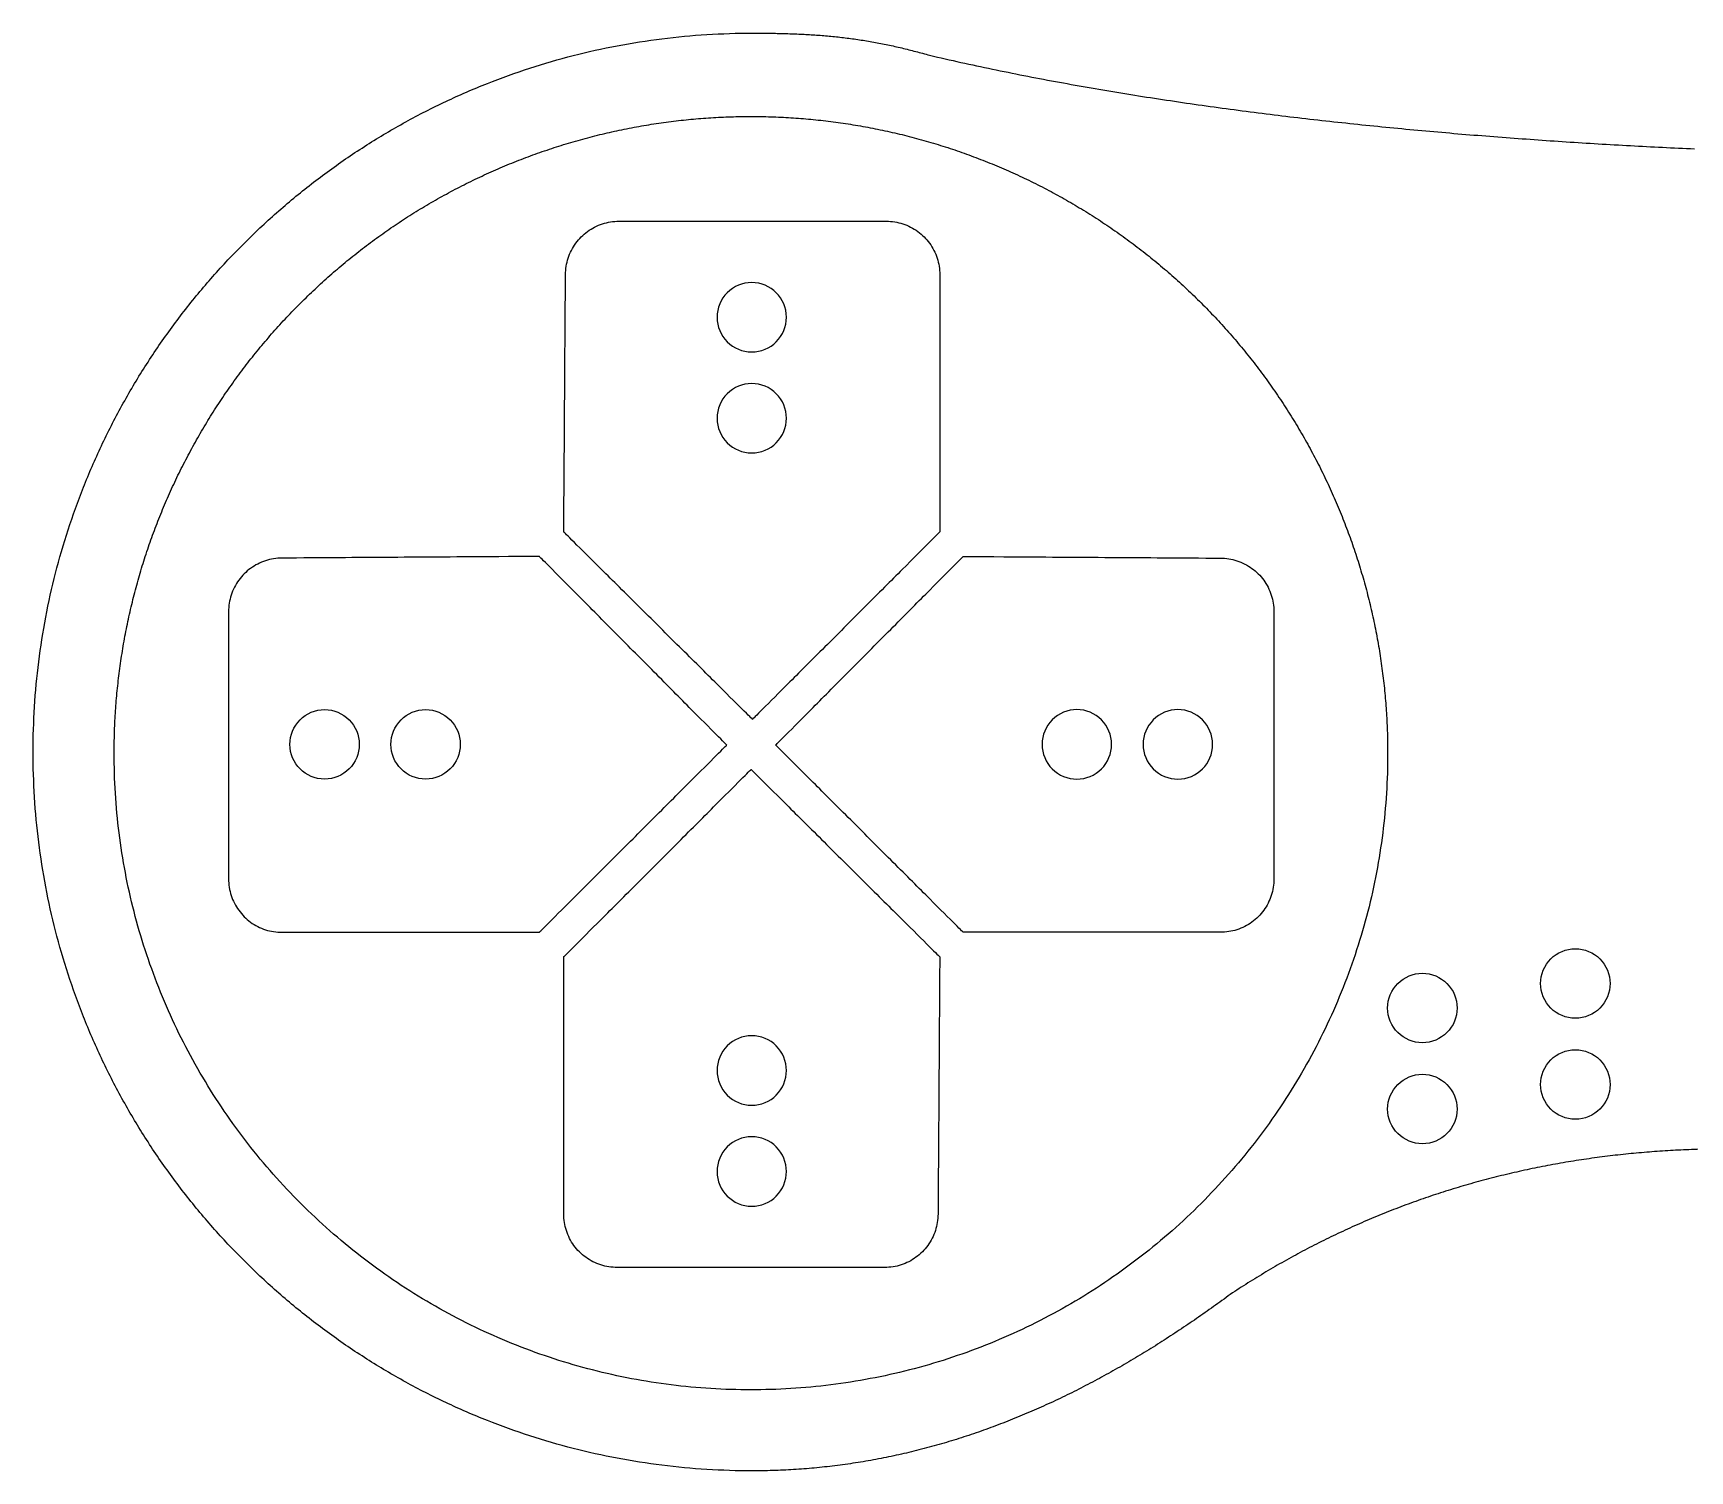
# Model space of a CAD drawing. Extents: x 27 to 174, y 196 to 259.
# Drawn here: x 27.3 to 98.9, y 196.5 to 258.6 of the extents above; entities that cross this region are included whole.
import ezdxf

# ---------------------------------------------------------------- set-up
doc = ezdxf.new("R2010")
doc.units = 0
doc.layers.add('Layer_1', color=7, linetype='CONTINUOUS')

msp = doc.modelspace()

# ---------------------------------------------------------------- linework, layer by layer
at = {"layer": 'Layer_1', "color": 1}
for points in [[(58.367199, 244.820323)], [(58.367199, 240.457767)], [(41.417913, 227.871035)], [(45.780469, 227.871035)], [(70.907606, 227.871035)], [(75.270162, 227.871035)], [(85.830416, 227.491859), (85.830416, 227.491859), (85.830416, 227.491859), (85.830416, 227.491859), (85.830416, 227.491859), (85.830416, 227.491859), (85.830416, 227.491859), (85.830416, 227.491859), (85.830416, 227.491859), (85.830416, 227.491859), (85.830416, 227.491859), (85.830416, 227.491859), (85.830416, 227.491859), (85.830416, 227.491859), (85.830416, 227.491859), (85.830416, 227.491859), (85.830416, 227.491859), (85.830416, 227.491859), (85.830416, 227.491859), (85.830416, 227.491859), (85.830416, 227.491859), (85.830416, 227.491859), (85.830416, 227.491859), (85.830416, 227.491859), (85.830416, 227.491859)], [(93.935947, 219.041826)], [(87.330392, 217.983501)], [(58.367236, 215.284264)], [(93.935947, 214.67927)], [(87.330392, 213.620945)], [(58.367236, 210.921708)]]:
    msp.add_lwpolyline(points, close=True, dxfattribs=at)
for points in [[(52.561072, 258.047227), (53.197084, 258.167824), (53.839963, 258.269024), (54.489068, 258.350188)], [(54.489068, 258.350188), (55.130788, 258.430428), (55.778594, 258.491085), (56.431869, 258.531542)], [(56.431869, 258.531542), (57.076273, 258.571449), (57.725998, 258.591701), (58.380453, 258.591706)], [(58.380453, 258.591706), (58.484853, 258.591705), (58.588087, 258.591469), (58.690227, 258.590978)], [(58.690227, 258.590978), (58.794727, 258.590477), (58.898082, 258.58971), (59.000367, 258.588659)], [(59.000367, 258.588659), (59.10476, 258.587587), (59.208039, 258.586219), (59.310286, 258.584535)], [(59.310286, 258.584535), (59.415075, 258.58281), (59.51878, 258.580753), (59.621489, 258.578344)], [(59.621489, 258.578344), (59.725816, 258.575896), (59.829115, 258.573085), (59.931478, 258.569888)], [(59.931478, 258.569888), (60.035916, 258.566625), (60.139379, 258.562961), (60.241967, 258.558871)], [(60.241967, 258.558871), (60.3458, 258.554731), (60.448735, 258.550156), (60.550874, 258.545119)], [(60.550874, 258.545119), (60.654635, 258.540003), (60.757574, 258.534411), (60.859798, 258.528318)], [(60.859798, 258.528318), (60.963638, 258.522129), (61.06674, 258.515422), (61.169216, 258.508172)], [(61.169216, 258.508172), (61.273305, 258.500807), (61.376748, 258.492881), (61.479661, 258.484365)], [(61.479661, 258.484365), (61.583145, 258.475802), (61.686093, 258.466642), (61.788624, 258.456858)], [(61.788624, 258.456858), (61.891887, 258.447004), (61.994727, 258.436515), (62.097266, 258.425363)], [(62.097266, 258.425363), (62.199938, 258.414197), (62.302308, 258.402366), (62.404497, 258.38984)], [(62.404497, 258.38984), (62.507287, 258.37724), (62.609895, 258.363937), (62.712444, 258.349902)], [(62.712444, 258.349902), (62.814994, 258.335867), (62.917484, 258.321098), (63.02004, 258.305567)], [(63.02004, 258.305567), (63.121944, 258.290135), (63.223912, 258.273949), (63.326067, 258.25698)], [(48.782631, 257.079831), (49.39878, 257.279901), (50.023378, 257.46123), (50.655751, 257.623143)], [(50.655751, 257.623143), (51.283417, 257.78385), (51.918743, 257.925431), (52.561072, 258.047227)], [(63.326067, 258.25698), (63.427822, 258.240078), (63.529763, 258.222399), (63.632008, 258.203915)], [(63.632008, 258.203915), (63.733524, 258.185562), (63.835342, 258.166415), (63.937577, 258.146445)], [(63.937577, 258.146445), (64.038527, 258.126726), (64.139884, 258.106205), (64.241762, 258.084854)], [(64.241762, 258.084854), (64.342061, 258.063834), (64.442864, 258.042011), (64.544281, 258.019356)], [(64.544281, 258.019356), (64.644296, 257.997015), (64.744908, 257.973866), (64.84622, 257.949885)], [(64.84622, 257.949885), (64.946263, 257.926204), (65.046987, 257.901711), (65.148494, 257.876382)], [(65.148494, 257.876382), (65.247802, 257.851601), (65.347859, 257.826021), (65.448758, 257.799617)], [(65.448758, 257.799617), (65.547523, 257.773772), (65.647095, 257.747138), (65.747561, 257.719695)], [(65.747561, 257.719695), (65.84647, 257.692677), (65.946246, 257.664874), (66.046972, 257.636266)], [(66.046972, 257.636266), (66.494613, 257.531426), (66.946108, 257.428807), (67.401292, 257.328374)], [(46.947383, 256.418988), (47.550105, 256.657822), (48.162083, 256.878332), (48.782631, 257.079831)], [(67.401292, 257.328374), (67.85014, 257.22934), (68.302575, 257.132431), (68.75844, 257.037617)], [(68.75844, 257.037617), (69.209242, 256.943855), (69.663397, 256.852141), (70.120753, 256.762443)], [(45.157389, 255.643356), (45.744222, 255.919973), (46.34112, 256.17875), (46.947383, 256.418988)], [(70.120753, 256.762443), (70.572467, 256.673852), (71.027304, 256.587227), (71.485116, 256.502539)], [(71.485116, 256.502539), (71.937594, 256.418837), (72.392979, 256.337027), (72.851128, 256.257079)], [(72.851128, 256.257079), (73.304962, 256.177884), (73.761509, 256.100516), (74.220631, 256.024947)], [(43.420316, 254.756567), (43.988714, 255.069689), (44.567975, 255.365521), (45.157389, 255.643356)], [(74.220631, 256.024947), (74.675268, 255.950116), (75.13243, 255.877049), (75.591982, 255.805718)], [(75.591982, 255.805718), (76.047383, 255.735031), (76.505132, 255.66605), (76.965099, 255.598746)], [(76.965099, 255.598746), (77.421493, 255.531965), (77.88007, 255.466836), (78.340703, 255.403333)], [(41.741488, 253.761639), (42.289664, 254.110239), (42.849513, 254.442121), (43.420316, 254.756567)], [(54.027297, 254.653223), (54.311854, 254.698303), (54.597379, 254.73895), (54.883772, 254.775124)], [(54.883772, 254.775124), (55.169191, 254.811174), (55.455473, 254.842781), (55.742521, 254.869904)], [(55.742521, 254.869904), (56.028637, 254.896939), (56.315514, 254.919519), (56.603055, 254.937605)], [(56.603055, 254.937605), (56.890315, 254.955672), (57.178238, 254.969254), (57.466728, 254.97831)], [(57.466728, 254.97831), (57.754093, 254.987331), (58.04202, 254.991861), (58.330414, 254.991861)], [(58.330414, 254.991861), (58.618549, 254.991861), (58.906217, 254.987339), (59.193324, 254.978335)], [(59.193324, 254.978335), (59.481594, 254.969294), (59.769298, 254.955734), (60.05634, 254.937695)], [(60.05634, 254.937695), (60.344179, 254.919606), (60.631352, 254.897012), (60.917763, 254.869955)], [(60.917763, 254.869955), (61.205225, 254.842799), (61.49192, 254.811146), (61.777749, 254.775036)], [(61.777749, 254.775036), (62.063578, 254.738927), (62.348541, 254.698361), (62.632541, 254.65338)], [(78.340703, 255.403333), (78.797751, 255.340325), (79.256823, 255.278916), (79.717795, 255.219083)], [(79.717795, 255.219083), (80.175078, 255.159729), (80.63423, 255.101924), (81.09513, 255.045644)], [(81.09513, 255.045644), (81.553211, 254.989709), (82.013018, 254.93528), (82.474432, 254.882332)], [(82.474432, 254.882332), (82.932713, 254.829744), (83.39258, 254.778617), (83.853915, 254.728928)], [(83.853915, 254.728928), (84.312782, 254.679504), (84.773103, 254.631503), (85.234761, 254.5849)], [(50.656418, 253.899487), (50.932913, 253.979844), (51.210784, 254.055893), (51.48993, 254.12759)], [(51.48993, 254.12759), (51.768894, 254.199241), (52.049133, 254.266547), (52.330545, 254.329466)], [(52.330545, 254.329466), (52.611134, 254.392202), (52.892891, 254.450576), (53.175716, 254.504549)], [(53.175716, 254.504549), (53.458541, 254.558523), (53.742434, 254.608094), (54.027297, 254.653223)], [(62.632541, 254.65338), (62.917526, 254.608242), (63.20154, 254.558658), (63.484485, 254.504669)], [(63.484485, 254.504669), (63.767395, 254.450687), (64.049236, 254.3923), (64.329909, 254.32955)], [(64.329909, 254.32955), (64.61104, 254.266698), (64.890999, 254.199468), (65.169687, 254.127901)], [(65.169687, 254.127901), (65.448784, 254.05623), (65.726606, 253.980209), (66.003053, 253.899881)], [(85.234761, 254.5849), (85.69462, 254.538479), (86.155806, 254.493445), (86.618206, 254.449776)], [(86.618206, 254.449776), (87.077873, 254.406364), (87.538739, 254.364301), (88.000693, 254.323562)], [(88.000693, 254.323562), (88.460823, 254.282985), (88.922033, 254.243721), (89.384213, 254.20575)], [(89.384213, 254.20575), (89.844967, 254.167896), (90.306685, 254.131325), (90.769257, 254.096016)], [(90.769257, 254.096016), (91.230364, 254.060819), (91.69232, 254.026875), (92.155017, 253.994161)], [(40.129525, 252.664097), (40.654645, 253.046248), (41.192207, 253.412336), (41.741488, 253.761639)], [(48.206704, 253.060603), (48.474323, 253.166566), (48.74362, 253.268335), (49.014496, 253.365869)], [(49.014496, 253.365869), (49.285371, 253.463403), (49.557825, 253.556701), (49.831757, 253.645722)], [(49.831757, 253.645722), (50.105204, 253.734586), (50.380124, 253.819188), (50.656418, 253.899487)], [(66.003053, 253.899881), (66.2795, 253.819553), (66.554573, 253.734917), (66.828171, 253.646014)], [(66.828171, 253.646014), (67.10209, 253.557008), (67.374531, 253.463725), (67.645393, 253.366207)], [(67.645393, 253.366207), (67.916339, 253.268659), (68.185705, 253.166874), (68.453392, 253.060893)], [(92.155017, 253.994161), (92.61591, 253.961576), (93.077537, 253.930212), (93.539792, 253.900047)], [(93.539792, 253.900047), (94.001474, 253.869919), (94.463782, 253.840988), (94.92661, 253.813231)], [(94.92661, 253.813231), (95.388367, 253.785539), (95.850641, 253.759015), (96.313327, 253.733638)], [(96.313327, 253.733638), (96.775035, 253.708315), (97.237154, 253.684135), (97.699576, 253.661075)], [(97.699576, 253.661075), (98.16166, 253.638031), (98.624049, 253.616107), (99.086636, 253.59528)], [(38.58934, 251.467795), (39.089761, 251.882203), (39.603399, 252.281212), (40.129525, 252.664097)], [(46.621172, 252.374471), (46.881736, 252.497082), (47.14418, 252.615579), (47.408403, 252.729923)], [(47.408403, 252.729923), (47.672756, 252.844322), (47.938889, 252.954563), (48.206704, 253.060603)], [(68.453392, 253.060893), (68.72121, 252.95486), (68.987347, 252.844627), (69.251702, 252.730235)], [(69.251702, 252.730235), (69.515865, 252.615927), (69.778248, 252.497467), (70.038753, 252.374896)], [(45.082497, 251.590526), (45.334776, 251.729203), (45.589128, 251.863862), (45.845455, 251.994462)], [(45.845455, 251.994462), (46.102082, 252.125214), (46.360688, 252.251898), (46.621172, 252.374471)], [(70.038753, 252.374896), (70.299257, 252.252325), (70.557883, 252.125643), (70.81453, 251.994891)], [(70.81453, 251.994891), (71.070722, 251.864371), (71.324943, 251.729795), (71.577092, 251.591206)], [(37.125673, 250.176495), (37.599807, 250.6219), (38.08794, 251.052577), (38.58934, 251.467795)], [(43.595584, 250.711256), (43.838817, 250.865602), (44.084317, 251.016024), (44.331984, 251.162481)], [(44.331984, 251.162481), (44.580015, 251.309153), (44.830219, 251.451848), (45.082497, 251.590526)], [(71.577092, 251.591206), (71.829425, 251.452516), (72.079684, 251.309806), (72.327768, 251.163118)], [(72.327768, 251.163118), (72.57569, 251.016525), (72.821441, 250.865959), (73.06492, 250.711461)], [(42.873951, 250.237279), (43.11217, 250.399155), (43.352747, 250.557161), (43.595584, 250.711256)], [(51.919223, 250.35431), (52.143729, 250.426942), (52.383652, 250.466156), (52.633375, 250.466156)], [(52.633375, 250.466156), (52.633375, 250.466156), (53.584726, 250.466156), (54.941145, 250.466156)], [(54.941145, 250.466156), (55.630199, 250.466156), (56.423784, 250.466156), (57.250287, 250.466156)], [(57.250287, 250.466156), (58.010465, 250.466156), (58.79849, 250.466156), (59.55864, 250.466156)], [(59.55864, 250.466156), (60.384504, 250.466156), (61.177467, 250.466156), (61.866073, 250.466156)], [(61.866073, 250.466156), (63.222812, 250.466156), (64.174445, 250.466156), (64.174445, 250.466156)], [(64.174445, 250.466156), (64.423877, 250.466156), (64.663835, 250.427035), (64.888544, 250.354568)], [(73.06492, 250.711461), (73.307687, 250.557415), (73.548196, 250.399461), (73.786348, 250.237638)], [(35.746319, 248.79717), (36.191626, 249.271179), (36.651654, 249.731198), (37.125673, 250.176495)], [(41.475929, 249.221613), (41.703573, 249.398191), (41.933757, 249.571006), (42.166382, 249.740018)], [(42.166382, 249.740018), (42.399813, 249.909615), (42.635703, 250.075382), (42.873951, 250.237279)], [(50.764941, 249.51396), (50.907247, 249.710317), (51.079504, 249.883186), (51.275205, 250.025853)], [(51.275205, 250.025853), (51.468995, 250.167126), (51.685774, 250.278785), (51.919223, 250.35431)], [(64.888544, 250.354568), (65.122528, 250.279111), (65.339979, 250.167498), (65.534373, 250.026252)], [(65.534373, 250.026252), (65.730515, 249.883735), (65.903185, 249.71105), (66.045683, 249.514894)], [(73.786348, 250.237638), (74.024501, 250.075815), (74.260296, 249.910124), (74.493635, 249.740607)], [(74.493635, 249.740607), (74.726724, 249.571271), (74.957362, 249.398117), (75.185452, 249.221184)], [(40.800708, 248.680629), (41.023178, 248.864693), (41.248284, 249.045034), (41.475929, 249.221613)], [(50.437006, 248.869273), (50.512861, 249.102799), (50.624268, 249.319856), (50.764941, 249.51396)], [(66.045683, 249.514894), (66.18679, 249.320654), (66.29831, 249.1034), (66.373741, 248.869637)], [(75.185452, 249.221184), (75.412765, 249.044854), (75.637546, 248.864771), (75.859698, 248.680977)], [(34.4559, 247.334631), (34.870847, 247.835635), (35.30123, 248.323391), (35.746319, 248.79717)], [(40.143691, 248.11941), (40.360015, 248.310151), (40.579053, 248.497238), (40.800708, 248.680629)], [(50.322385, 248.155196), (50.323944, 248.404619), (50.364017, 248.64457), (50.437006, 248.869273)], [(66.373741, 248.869637), (66.446282, 248.64483), (66.485445, 248.404755), (66.485445, 248.155196)], [(75.859698, 248.680977), (76.08113, 248.497779), (76.299949, 248.310893), (76.51606, 248.120359)], [(39.504711, 247.537902), (39.714941, 247.735347), (39.927966, 247.929196), (40.143691, 248.11941)], [(50.307714, 245.934963), (50.316337, 247.239979), (50.322385, 248.155196), (50.322385, 248.155196)], [(58.367199, 247.820323), (57.969374, 247.820323), (57.587843, 247.662288), (57.306539, 247.380983)], [(59.867199, 246.320323), (59.867199, 247.14875), (59.195626, 247.820323), (58.367199, 247.820323)], [(66.485445, 248.155196), (66.485445, 248.155196), (66.485445, 247.239576), (66.485445, 245.934101)], [(76.51606, 248.120359), (76.731959, 247.930011), (76.945155, 247.736023), (77.155552, 247.538433)], [(33.258445, 245.793081), (33.641685, 246.319686), (34.041079, 246.833779), (34.4559, 247.334631)], [(38.28384, 246.316997), (38.480659, 246.526573), (38.681051, 246.733371), (38.884976, 246.937297)], [(38.884976, 246.937297), (39.088718, 247.141039), (39.295328, 247.341254), (39.504711, 247.537902)], [(57.306539, 247.380983), (57.025234, 247.099679), (56.867199, 246.718148), (56.867199, 246.320323)], [(77.155552, 247.538433), (77.365128, 247.341614), (77.571926, 247.141222), (77.775852, 246.937297)], [(77.775852, 246.937297), (77.979594, 246.733555), (78.179809, 246.526945), (78.376457, 246.317562)], [(37.701914, 245.677505), (37.892262, 245.893404), (38.08625, 246.1066), (38.28384, 246.316997)], [(56.867199, 246.320323), (56.867199, 245.922498), (57.025234, 245.540967), (57.306539, 245.259663)], [(59.427859, 245.259663), (59.709164, 245.540967), (59.867199, 245.922498), (59.867199, 246.320323)], [(78.376457, 246.317562), (78.573902, 246.107332), (78.767751, 245.894307), (78.957965, 245.678582)], [(32.160954, 244.181233), (32.510242, 244.730475), (32.876313, 245.267998), (33.258445, 245.793081)], [(37.141296, 245.021143), (37.324494, 245.242575), (37.51138, 245.461394), (37.701914, 245.677505)], [(50.293029, 243.712751), (50.298285, 244.508173), (50.303332, 245.271884), (50.307714, 245.934963)], [(66.485445, 245.934101), (66.485445, 245.270926), (66.485445, 244.507146), (66.485445, 243.711685)], [(78.957965, 245.678582), (79.148706, 245.462258), (79.335793, 245.24322), (79.519184, 245.021565)], [(36.601089, 244.346897), (36.777419, 244.57421), (36.957502, 244.798991), (37.141296, 245.021143)], [(57.306539, 245.259663), (57.587843, 244.978358), (57.969374, 244.820323), (58.367199, 244.820323)], [(58.367199, 244.820323), (58.765024, 244.820323), (59.146555, 244.978358), (59.427859, 245.259663)], [(79.519184, 245.021565), (79.703248, 244.799095), (79.883589, 244.573989), (80.060168, 244.346344)], [(31.166006, 242.502424), (31.48046, 243.073221), (31.812348, 243.633063), (32.160954, 244.181233)], [(36.081666, 243.65508), (36.251002, 243.888169), (36.424156, 244.118808), (36.601089, 244.346897)], [(80.060168, 244.346344), (80.236746, 244.1187), (80.409561, 243.888516), (80.578573, 243.655891)], [(35.584635, 242.947793), (35.746458, 243.185946), (35.912149, 243.421741), (36.081666, 243.65508)], [(50.278348, 241.491094), (50.283183, 242.222722), (50.288194, 242.98115), (50.293029, 243.712751)], [(58.367199, 243.457767), (57.969374, 243.457767), (57.587843, 243.299732), (57.306539, 243.018427)], [(59.427859, 243.018427), (59.146555, 243.299732), (58.765024, 243.457767), (58.367199, 243.457767)], [(66.485445, 243.711685), (66.485445, 242.980057), (66.485445, 242.221629), (66.485445, 241.490028)], [(80.578573, 243.655891), (80.74817, 243.42246), (80.913937, 243.18657), (81.075834, 242.948322)], [(35.110812, 242.226365), (35.264858, 242.469132), (35.422812, 242.709641), (35.584635, 242.947793)], [(57.306539, 243.018427), (57.025234, 242.737123), (56.867199, 242.355592), (56.867199, 241.957767)], [(59.867199, 241.957767), (59.867199, 242.355592), (59.709164, 242.737123), (59.427859, 243.018427)], [(81.075834, 242.948322), (81.23771, 242.710103), (81.395716, 242.469526), (81.549811, 242.226689)], [(30.278834, 240.764598), (30.556781, 241.354272), (30.852742, 241.933784), (31.166006, 242.502424)], [(34.659155, 241.489213), (34.805748, 241.737135), (34.956314, 241.982886), (35.110812, 242.226365)], [(56.867199, 241.957767), (56.867199, 241.559942), (57.025234, 241.178411), (57.306539, 240.897107)], [(59.427859, 240.897107), (59.709164, 241.178411), (59.867199, 241.559942), (59.867199, 241.957767)], [(81.549811, 242.226689), (81.704157, 241.983456), (81.854579, 241.737956), (82.001036, 241.490289)], [(34.231067, 240.738537), (34.369757, 240.99087), (34.512467, 241.241129), (34.659155, 241.489213)], [(50.263662, 239.268678), (50.268044, 239.931853), (50.273092, 240.695633), (50.278348, 241.491094)], [(66.485445, 241.490028), (66.485445, 240.694606), (66.485445, 239.930895), (66.485445, 239.267816)], [(82.001036, 241.490289), (82.147708, 241.242258), (82.290403, 240.992054), (82.429081, 240.739776)], [(29.503101, 238.974274), (29.743365, 239.580651), (30.002176, 240.177659), (30.278834, 240.764598)], [(33.827382, 239.975975), (33.957902, 240.232167), (34.092478, 240.486388), (34.231067, 240.738537)], [(57.306539, 240.897107), (57.587843, 240.615802), (57.969374, 240.457767), (58.367199, 240.457767)], [(58.367199, 240.457767), (58.765024, 240.457767), (59.146555, 240.615802), (59.427859, 240.897107)], [(82.429081, 240.739776), (82.567758, 240.487497), (82.702417, 240.233145), (82.833017, 239.976818)], [(33.447377, 239.200198), (33.569948, 239.460702), (33.69663, 239.719328), (33.827382, 239.975975)], [(82.833017, 239.976818), (82.963769, 239.720191), (83.090453, 239.461585), (83.213026, 239.201101)], [(33.092038, 238.413147), (33.206346, 238.67731), (33.324806, 238.939693), (33.447377, 239.200198)], [(50.248985, 237.047583), (50.248985, 237.047583), (50.255035, 237.963203), (50.263662, 239.268678)], [(66.485445, 239.267816), (66.485445, 237.9628), (66.485445, 237.047583), (66.485445, 237.047583)], [(83.213026, 239.201101), (83.335637, 238.940537), (83.454134, 238.678093), (83.568478, 238.41387)], [(28.84223, 237.138784), (29.043733, 237.759414), (29.264253, 238.371474), (29.503101, 238.974274)], [(32.76138, 237.614837), (32.867413, 237.882655), (32.977646, 238.148792), (33.092038, 238.413147)], [(83.568478, 238.41387), (83.682877, 238.149517), (83.793118, 237.883384), (83.899158, 237.615569)], [(32.456066, 236.806838), (32.553614, 237.077784), (32.655399, 237.34715), (32.76138, 237.614837)], [(83.899158, 237.615569), (84.005121, 237.34795), (84.10689, 237.078653), (84.204424, 236.807777)], [(28.299012, 235.265773), (28.460896, 235.898109), (28.642193, 236.52267), (28.84223, 237.138784)], [(51.878781, 235.428462), (50.920873, 236.380096), (50.248985, 237.047583), (50.248985, 237.047583)], [(66.485445, 237.047583), (66.485445, 237.047583), (65.818733, 236.380294), (64.868148, 235.428885)], [(32.176259, 235.989616), (32.265265, 236.263535), (32.358548, 236.535976), (32.456066, 236.806838)], [(84.204424, 236.807777), (84.301958, 236.536902), (84.395256, 236.264448), (84.484277, 235.990516)], [(31.922392, 235.164498), (32.00272, 235.440945), (32.087356, 235.716018), (32.176259, 235.989616)], [(36.724276, 235.473293), (36.527918, 235.330987), (36.35505, 235.15873), (36.212383, 234.963029)], [(37.368963, 235.801228), (37.135437, 235.725373), (36.91838, 235.613966), (36.724276, 235.473293)], [(38.08304, 235.915849), (37.833617, 235.91429), (37.593666, 235.874217), (37.368963, 235.801228)], [(40.303273, 235.93052), (38.998257, 235.921897), (38.08304, 235.915849), (38.08304, 235.915849)], [(42.525485, 235.945205), (41.730063, 235.939949), (40.966352, 235.934902), (40.303273, 235.93052)], [(44.747142, 235.959886), (44.015514, 235.955051), (43.257086, 235.95004), (42.525485, 235.945205)], [(46.969558, 235.974572), (46.306383, 235.97019), (45.542603, 235.965142), (44.747142, 235.959886)], [(49.190653, 235.989249), (49.190653, 235.989249), (48.275032, 235.983199), (46.969558, 235.974572)], [(50.809773, 234.359453), (49.85814, 235.317361), (49.190653, 235.989249), (49.190653, 235.989249)], [(53.507913, 233.810001), (52.924823, 234.389272), (52.364962, 234.945465), (51.878781, 235.428462)], [(64.868148, 235.428885), (64.385256, 234.945574), (63.829107, 234.388943), (63.24989, 233.809224)], [(65.878301, 234.359453), (66.829935, 235.317361), (67.497422, 235.989249), (67.497422, 235.989249)], [(67.497422, 235.989249), (67.497422, 235.989249), (68.413042, 235.983199), (69.718517, 235.974572)], [(69.718517, 235.974572), (70.381692, 235.97019), (71.145472, 235.965142), (71.940933, 235.959886)], [(71.940933, 235.959886), (72.672561, 235.955051), (73.430989, 235.95004), (74.16259, 235.945205)], [(74.16259, 235.945205), (74.958012, 235.939949), (75.721723, 235.934902), (76.384802, 235.93052)], [(76.384802, 235.93052), (77.689818, 235.921897), (78.605035, 235.915849), (78.605035, 235.915849)], [(78.605035, 235.915849), (78.854458, 235.91429), (79.094409, 235.874217), (79.319112, 235.801228)], [(79.319112, 235.801228), (79.552638, 235.725373), (79.769695, 235.613966), (79.963799, 235.473293)], [(79.963799, 235.473293), (80.160156, 235.330987), (80.333025, 235.15873), (80.475692, 234.963029)], [(84.484277, 235.990516), (84.573141, 235.717069), (84.657743, 235.442149), (84.738042, 235.165855)], [(27.875131, 233.361227), (27.996875, 234.003291), (28.138388, 234.638359), (28.299012, 235.265773)], [(31.694372, 234.331132), (31.766043, 234.610229), (31.842064, 234.888051), (31.922392, 235.164498)], [(36.212383, 234.963029), (36.07111, 234.769239), (35.959451, 234.55246), (35.883926, 234.319011)], [(80.475692, 234.963029), (80.616965, 234.769239), (80.728624, 234.55246), (80.804149, 234.319011)], [(84.738042, 235.165855), (84.818399, 234.88936), (84.894448, 234.611489), (84.966145, 234.332343)], [(31.492723, 233.491354), (31.555575, 233.772485), (31.622805, 234.052444), (31.694372, 234.331132)], [(35.883926, 234.319011), (35.811294, 234.094505), (35.77208, 233.854582), (35.77208, 233.604859)], [(52.428235, 232.730321), (51.848964, 233.313411), (51.29277, 233.873272), (50.809773, 234.359453)], [(64.25984, 232.730321), (64.839111, 233.313411), (65.395304, 233.873272), (65.878301, 234.359453)], [(80.804149, 234.319011), (80.876781, 234.094505), (80.915995, 233.854582), (80.915995, 233.604859)], [(84.966145, 234.332343), (85.037796, 234.053379), (85.105102, 233.77314), (85.168021, 233.491728)], [(27.572223, 231.433613), (27.653377, 232.082588), (27.754559, 232.725339), (27.875131, 233.361227)], [(31.317604, 232.64593), (31.371586, 232.92884), (31.429973, 233.210681), (31.492723, 233.491354)], [(35.77208, 233.604859), (35.77208, 233.604859), (35.77208, 232.653508), (35.77208, 231.297089)], [(55.137695, 232.190893), (54.600982, 232.724091), (54.044607, 233.276821), (53.507913, 233.810001)], [(63.24989, 233.809224), (62.717153, 233.276026), (62.164902, 232.723296), (61.632184, 232.190116)], [(80.915995, 233.604859), (80.915995, 233.604859), (80.915995, 232.653508), (80.915995, 231.297089)], [(85.168021, 233.491728), (85.230757, 233.211139), (85.289131, 232.929382), (85.343104, 232.646557)], [(31.168893, 231.793986), (31.214031, 232.078971), (31.263615, 232.362985), (31.317604, 232.64593)], [(54.047343, 231.100539), (53.514144, 231.637252), (52.961414, 232.193627), (52.428235, 232.730321)], [(62.640732, 231.100539), (63.17393, 231.637252), (63.72666, 232.193627), (64.25984, 232.730321)], [(85.343104, 232.646557), (85.397078, 232.363732), (85.446649, 232.079839), (85.491778, 231.794976)], [(56.768035, 230.571232), (56.281537, 231.054543), (55.721237, 231.611174), (55.137695, 232.190893)], [(61.632184, 232.190116), (61.053415, 231.610845), (60.497703, 231.054652), (60.015124, 230.571655)], [(27.390926, 229.492039), (27.431389, 230.144898), (27.492027, 230.792295), (27.572223, 231.433613)], [(31.047237, 230.939194), (31.083346, 231.225023), (31.123912, 231.509986), (31.168893, 231.793986)], [(35.77208, 231.297089), (35.77208, 230.608035), (35.77208, 229.81445), (35.77208, 228.987947)], [(80.915995, 231.297089), (80.915995, 230.608035), (80.915995, 229.81445), (80.915995, 228.987947)], [(85.491778, 231.794976), (85.536858, 231.510419), (85.577505, 231.224894), (85.613679, 230.938501)], [(30.952318, 230.079208), (30.979474, 230.366671), (31.011127, 230.653365), (31.047237, 230.939194)], [(55.667004, 229.470199), (55.183693, 229.956697), (54.627062, 230.516997), (54.047343, 231.100539)], [(58.397405, 228.952534), (58.397405, 228.952534), (57.725716, 229.619823), (56.768035, 230.571232)], [(60.015124, 230.571655), (59.064314, 229.620021), (58.397405, 228.952534), (58.397405, 228.952534)], [(61.021071, 229.470199), (61.504382, 229.956697), (62.061013, 230.516997), (62.640732, 231.100539)], [(85.613679, 230.938501), (85.649729, 230.653082), (85.681336, 230.3668), (85.708459, 230.079752)], [(30.884578, 229.217785), (30.902667, 229.505624), (30.925261, 229.792797), (30.952318, 230.079208)], [(85.708459, 230.079752), (85.735494, 229.793636), (85.758074, 229.506759), (85.77616, 229.219218)], [(27.330667, 227.541926), (27.330672, 228.196898), (27.350956, 228.847134), (27.390926, 229.492039)], [(30.843938, 228.354769), (30.852979, 228.643039), (30.866539, 228.930743), (30.884578, 229.217785)], [(35.77208, 228.987947), (35.77208, 228.227769), (35.77208, 227.439744), (35.77208, 226.679594)], [(38.857253, 228.931695), (39.138557, 229.213), (39.520088, 229.371035), (39.917913, 229.371035)], [(39.917913, 229.371035), (40.315738, 229.371035), (40.697268, 229.213), (40.978573, 228.931695)], [(43.219809, 228.931695), (43.501113, 229.213), (43.882644, 229.371035), (44.280469, 229.371035)], [(44.280469, 229.371035), (44.678294, 229.371035), (45.059824, 229.213), (45.341129, 228.931695)], [(57.285702, 227.840829), (57.285702, 227.840829), (56.618412, 228.512518), (55.667004, 229.470199)], [(59.402373, 227.840829), (59.402373, 227.840829), (60.069662, 228.512518), (61.021071, 229.470199)], [(72.407606, 229.371035), (72.009781, 229.371035), (71.62825, 229.213), (71.346946, 228.931695)], [(73.468266, 228.931695), (73.186962, 229.213), (72.805431, 229.371035), (72.407606, 229.371035)], [(76.770162, 229.371035), (76.372337, 229.371035), (75.990806, 229.213), (75.709502, 228.931695)], [(77.830822, 228.931695), (77.549518, 229.213), (77.167987, 229.371035), (76.770162, 229.371035)], [(80.915995, 228.987947), (80.915995, 228.227769), (80.915995, 227.439744), (80.915995, 226.679594)], [(85.77616, 229.219218), (85.794227, 228.931958), (85.807809, 228.644035), (85.816865, 228.355545)], [(30.830412, 227.491859), (30.830412, 227.779994), (30.834934, 228.067662), (30.843938, 228.354769)], [(38.417913, 227.871035), (38.417913, 228.26886), (38.575948, 228.650391), (38.857253, 228.931695)], [(40.978573, 228.931695), (41.259878, 228.650391), (41.417913, 228.26886), (41.417913, 227.871035)], [(42.780469, 227.871035), (42.780469, 228.26886), (42.938504, 228.650391), (43.219809, 228.931695)], [(45.341129, 228.931695), (45.622434, 228.650391), (45.780469, 228.26886), (45.780469, 227.871035)], [(71.346946, 228.931695), (71.065641, 228.650391), (70.907606, 228.26886), (70.907606, 227.871035)], [(73.907606, 227.871035), (73.907606, 228.26886), (73.749571, 228.650391), (73.468266, 228.931695)], [(75.709502, 228.931695), (75.428197, 228.650391), (75.270162, 228.26886), (75.270162, 227.871035)], [(78.270162, 227.871035), (78.270162, 228.26886), (78.112127, 228.650391), (77.830822, 228.931695)], [(85.816865, 228.355545), (85.825886, 228.06818), (85.830416, 227.780253), (85.830416, 227.491859)], [(27.3908, 225.593318), (27.350902, 226.23773), (27.330661, 226.887463), (27.330667, 227.541926)], [(39.917913, 226.371035), (39.089486, 226.371035), (38.417913, 227.042608), (38.417913, 227.871035)], [(41.417913, 227.871035), (41.417913, 227.47321), (41.259878, 227.091679), (40.978573, 226.810375)], [(43.219809, 226.810375), (42.938504, 227.091679), (42.780469, 227.47321), (42.780469, 227.871035)], [(45.780469, 227.871035), (45.780469, 227.47321), (45.622434, 227.091679), (45.341129, 226.810375)], [(55.666581, 226.22311), (56.618215, 227.17392), (57.285702, 227.840829), (57.285702, 227.840829)], [(61.021494, 226.22311), (60.06986, 227.17392), (59.402373, 227.840829), (59.402373, 227.840829)], [(70.907606, 227.871035), (70.907606, 227.47321), (71.065641, 227.091679), (71.346946, 226.810375)], [(73.468266, 226.810375), (73.749571, 227.091679), (73.907606, 227.47321), (73.907606, 227.871035)], [(75.270162, 227.871035), (75.270162, 227.47321), (75.428197, 227.091679), (75.709502, 226.810375)], [(76.770162, 226.371035), (77.598589, 226.371035), (78.270162, 227.042608), (78.270162, 227.871035)], [(30.883835, 225.76364), (30.848395, 226.335161), (30.830412, 226.91141), (30.830412, 227.491859)], [(85.830416, 227.491859), (85.830416, 226.911765), (85.812455, 226.335866), (85.777058, 225.764688)], [(35.77208, 226.679594), (35.77208, 225.85373), (35.77208, 225.060767), (35.77208, 224.372161)], [(40.978573, 226.810375), (40.697268, 226.52907), (40.315738, 226.371035), (39.917913, 226.371035)], [(44.280469, 226.371035), (43.882644, 226.371035), (43.501113, 226.52907), (43.219809, 226.810375)], [(45.341129, 226.810375), (45.059824, 226.52907), (44.678294, 226.371035), (44.280469, 226.371035)], [(54.04812, 224.60605), (54.62739, 225.184819), (55.183584, 225.740531), (55.666581, 226.22311)], [(56.719311, 225.170376), (57.670121, 226.12201), (58.33703, 226.789497), (58.33703, 226.789497)], [(58.33703, 226.789497), (58.33703, 226.789497), (59.008719, 226.122208), (59.9664, 225.170799)], [(62.639955, 224.60605), (62.060684, 225.184819), (61.504491, 225.740531), (61.021494, 226.22311)], [(71.346946, 226.810375), (71.62825, 226.52907), (72.009781, 226.371035), (72.407606, 226.371035)], [(72.407606, 226.371035), (72.805431, 226.371035), (73.186962, 226.52907), (73.468266, 226.810375)], [(75.709502, 226.810375), (75.990806, 226.52907), (76.372337, 226.371035), (76.770162, 226.371035)], [(80.915995, 226.679594), (80.915995, 225.85373), (80.915995, 225.060767), (80.915995, 224.372161)], [(27.572126, 223.650492), (27.491894, 224.29222), (27.431247, 224.940034), (27.3908, 225.593318)], [(31.044475, 224.043926), (30.973422, 224.611961), (30.919693, 225.185381), (30.883835, 225.76364)], [(85.777058, 225.764688), (85.741224, 225.186466), (85.687522, 224.613081), (85.616497, 224.04508)], [(55.102251, 223.551915), (55.68102, 224.131186), (56.236732, 224.687379), (56.719311, 225.170376)], [(59.9664, 225.170799), (60.452898, 224.687488), (61.013198, 224.130857), (61.59674, 223.551138)], [(31.313012, 222.335663), (31.206117, 222.899187), (31.116416, 223.468796), (31.044475, 224.043926)], [(35.77208, 224.372161), (35.77208, 223.015422), (35.77208, 222.063789), (35.77208, 222.063789)], [(52.429012, 222.988344), (52.96221, 223.521081), (53.51494, 224.073332), (54.04812, 224.60605)], [(64.259063, 222.988344), (63.725865, 223.521081), (63.173135, 224.073332), (62.639955, 224.60605)], [(80.915995, 224.372161), (80.915995, 223.015422), (80.915995, 222.063789), (80.915995, 222.063789)], [(85.616497, 224.04508), (85.544678, 223.470723), (85.455146, 222.90187), (85.348465, 222.339086)], [(27.875062, 221.722469), (27.754472, 222.358491), (27.65328, 223.001378), (27.572126, 223.650492)], [(53.484545, 221.932807), (54.017282, 222.466005), (54.569533, 223.018735), (55.102251, 223.551915)], [(61.59674, 223.551138), (62.133453, 223.01794), (62.689828, 222.46521), (63.226522, 221.93203)], [(50.809351, 221.370086), (51.292662, 221.852978), (51.849293, 222.409127), (52.429012, 222.988344)], [(65.878724, 221.370086), (65.395413, 221.852978), (64.838782, 222.409127), (64.259063, 222.988344)], [(31.688362, 220.64966), (31.54614, 221.205082), (31.42083, 221.767277), (31.313012, 222.335663)], [(35.77208, 222.063789), (35.77208, 221.814358), (35.811201, 221.574399), (35.883667, 221.34969)], [(51.866287, 220.313146), (52.349179, 220.796457), (52.905328, 221.353088), (53.484545, 221.932807)], [(63.226522, 221.93203), (63.809612, 221.352759), (64.369473, 220.796566), (64.855654, 220.313569)], [(80.915995, 222.063789), (80.915995, 221.814358), (80.876874, 221.574399), (80.804407, 221.34969)], [(85.348465, 222.339086), (85.240628, 221.770207), (85.11527, 221.207529), (84.972972, 220.651635)], [(28.299123, 219.817121), (28.138422, 220.444796), (27.996849, 221.080131), (27.875062, 221.722469)], [(35.883667, 221.34969), (35.959125, 221.115706), (36.070738, 220.898255), (36.211984, 220.703861)], [(49.190653, 219.752789), (49.190653, 219.752789), (49.857942, 220.419501), (50.809351, 221.370086)], [(67.497422, 219.752789), (67.497422, 219.752789), (66.830133, 220.419501), (65.878724, 221.370086)], [(80.804407, 221.34969), (80.72895, 221.115706), (80.617337, 220.898255), (80.476091, 220.703861)], [(32.169639, 218.990545), (31.992412, 219.536298), (31.831787, 220.089535), (31.688362, 220.64966)], [(36.211984, 220.703861), (36.354501, 220.507719), (36.527186, 220.335049), (36.723342, 220.192551)], [(80.476091, 220.703861), (80.333574, 220.507719), (80.160889, 220.335049), (79.964733, 220.192551)], [(84.972972, 220.651635), (84.829558, 220.091381), (84.668938, 219.538017), (84.491707, 218.99214)], [(28.842416, 217.943974), (28.642351, 218.560132), (28.461029, 219.184739), (28.299123, 219.817121)], [(36.723342, 220.192551), (36.917582, 220.051445), (37.134836, 219.939924), (37.368599, 219.864493)], [(37.368599, 219.864493), (37.593406, 219.791952), (37.833481, 219.752789), (38.08304, 219.752789)], [(38.08304, 219.752789), (38.08304, 219.752789), (38.99866, 219.752789), (40.304135, 219.752789)], [(40.304135, 219.752789), (40.967309, 219.752789), (41.73109, 219.752789), (42.526551, 219.752789)], [(42.526551, 219.752789), (43.258178, 219.752789), (44.016606, 219.752789), (44.748208, 219.752789)], [(44.748208, 219.752789), (45.54363, 219.752789), (46.307341, 219.752789), (46.97042, 219.752789)], [(46.97042, 219.752789), (48.275435, 219.752789), (49.190653, 219.752789), (49.190653, 219.752789)], [(50.24899, 218.694448), (50.24899, 218.694448), (50.915702, 219.361737), (51.866287, 220.313146)], [(64.855654, 220.313569), (65.813562, 219.361935), (66.48545, 218.694448), (66.48545, 218.694448)], [(69.717655, 219.752789), (68.412639, 219.752789), (67.497422, 219.752789), (67.497422, 219.752789)], [(71.939867, 219.752789), (71.144445, 219.752789), (70.380734, 219.752789), (69.717655, 219.752789)], [(74.161524, 219.752789), (73.429896, 219.752789), (72.671468, 219.752789), (71.939867, 219.752789)], [(76.38394, 219.752789), (75.720765, 219.752789), (74.956985, 219.752789), (74.161524, 219.752789)], [(78.605035, 219.752789), (78.605035, 219.752789), (77.689415, 219.752789), (76.38394, 219.752789)], [(79.319476, 219.864493), (79.094669, 219.791952), (78.854594, 219.752789), (78.605035, 219.752789)], [(79.964733, 220.192551), (79.770493, 220.051445), (79.553239, 219.939924), (79.319476, 219.864493)], [(32.755029, 217.364981), (32.543464, 217.898838), (32.348131, 218.440896), (32.169639, 218.990545)], [(84.491707, 218.99214), (84.313133, 218.442123), (84.117695, 217.899706), (83.906005, 217.3655)], [(92.875287, 218.602486), (93.156591, 218.883791), (93.538122, 219.041826), (93.935947, 219.041826)], [(93.935947, 219.041826), (94.333772, 219.041826), (94.715303, 218.883791), (94.996607, 218.602486)], [(50.24899, 216.474215), (50.24899, 217.779231), (50.24899, 218.694448), (50.24899, 218.694448)], [(66.48545, 218.694448), (66.48545, 218.694448), (66.4794, 217.778828), (66.470773, 216.473353)], [(92.435947, 217.541826), (92.435947, 217.939651), (92.593982, 218.321182), (92.875287, 218.602486)], [(94.996607, 218.602486), (95.277912, 218.321182), (95.435947, 217.939651), (95.435947, 217.541826)], [(29.503242, 216.108698), (29.264413, 216.711429), (29.043909, 217.323417), (28.842416, 217.943974)], [(85.830392, 216.483501), (85.830392, 216.881326), (85.988427, 217.262857), (86.269732, 217.544161)], [(86.269732, 217.544161), (86.551036, 217.825466), (86.932567, 217.983501), (87.330392, 217.983501)], [(87.330392, 217.983501), (87.728217, 217.983501), (88.109748, 217.825466), (88.391052, 217.544161)], [(88.391052, 217.544161), (88.672357, 217.262857), (88.830392, 216.881326), (88.830392, 216.483501)], [(92.875287, 216.481166), (92.593982, 216.76247), (92.435947, 217.144001), (92.435947, 217.541826)], [(95.435947, 217.541826), (95.435947, 217.144001), (95.277912, 216.76247), (94.996607, 216.481166)], [(33.442103, 215.779507), (33.197068, 216.299288), (32.967837, 216.827986), (32.755029, 217.364981)], [(83.906005, 217.3655), (83.693223, 216.828538), (83.464019, 216.299872), (83.219014, 215.78012)], [(30.278861, 214.318676), (30.002247, 214.905518), (29.743475, 215.502425), (29.503242, 216.108698)], [(50.24899, 214.252003), (50.24899, 215.047425), (50.24899, 215.811136), (50.24899, 216.474215)], [(66.470773, 216.473353), (66.466391, 215.810178), (66.461343, 215.046398), (66.456087, 214.250937)], [(86.269732, 215.422841), (85.988427, 215.704145), (85.830392, 216.085676), (85.830392, 216.483501)], [(88.830392, 216.483501), (88.830392, 216.085676), (88.672357, 215.704145), (88.391052, 215.422841)], [(93.935947, 216.041826), (93.538122, 216.041826), (93.156591, 216.199861), (92.875287, 216.481166)], [(94.996607, 216.481166), (94.715303, 216.199861), (94.333772, 216.041826), (93.935947, 216.041826)], [(34.227642, 214.240917), (33.950271, 214.744367), (33.688216, 215.257439), (33.442103, 215.779507)], [(83.219014, 215.78012), (82.972867, 215.257947), (82.710772, 214.744772), (82.433355, 214.241223)], [(87.330392, 214.983501), (86.932567, 214.983501), (86.551036, 215.141536), (86.269732, 215.422841)], [(88.391052, 215.422841), (88.109748, 215.141536), (87.728217, 214.983501), (87.330392, 214.983501)], [(57.306576, 214.844924), (57.025271, 214.56362), (56.867236, 214.182089), (56.867236, 213.784264)], [(58.367236, 215.284264), (57.969411, 215.284264), (57.58788, 215.126229), (57.306576, 214.844924)], [(59.427896, 214.844924), (59.146592, 215.126229), (58.765061, 215.284264), (58.367236, 215.284264)], [(59.867236, 213.784264), (59.867236, 214.182089), (59.709201, 214.56362), (59.427896, 214.844924)], [(92.875287, 214.23993), (93.156591, 214.521235), (93.538122, 214.67927), (93.935947, 214.67927)], [(93.935947, 214.67927), (94.333772, 214.67927), (94.715303, 214.521235), (94.996607, 214.23993)], [(31.165638, 212.581575), (30.85252, 213.149982), (30.556691, 213.729252), (30.278861, 214.318676)], [(35.108974, 212.753926), (34.800175, 213.239461), (34.506186, 213.735337), (34.227642, 214.240917)], [(50.24899, 212.030346), (50.24899, 212.761974), (50.24899, 213.520402), (50.24899, 214.252003)], [(66.456087, 214.250937), (66.451252, 213.519309), (66.446241, 212.760881), (66.441406, 212.02928)], [(82.433355, 214.241223), (82.154886, 213.735764), (81.860979, 213.240005), (81.55227, 212.75458)], [(92.435947, 213.17927), (92.435947, 213.577095), (92.593982, 213.958626), (92.875287, 214.23993)], [(94.996607, 214.23993), (95.277912, 213.958626), (95.435947, 213.577095), (95.435947, 213.17927)], [(56.867236, 213.784264), (56.867236, 213.386439), (57.025271, 213.004908), (57.306576, 212.723604)], [(59.427896, 212.723604), (59.709201, 213.004908), (59.867236, 213.386439), (59.867236, 213.784264)], [(86.269732, 213.181605), (86.551036, 213.46291), (86.932567, 213.620945), (87.330392, 213.620945)], [(87.330392, 213.620945), (87.728217, 213.620945), (88.109748, 213.46291), (88.391052, 213.181605)], [(32.160559, 210.902719), (31.811961, 211.450904), (31.480082, 212.010762), (31.165638, 212.581575)], [(36.081203, 211.326172), (35.742684, 211.791281), (35.418395, 212.267413), (35.108974, 212.753926)], [(57.306576, 212.723604), (57.58788, 212.442299), (57.969411, 212.284264), (58.367236, 212.284264)], [(58.367236, 212.284264), (58.765061, 212.284264), (59.146592, 212.442299), (59.427896, 212.723604)], [(81.55227, 212.75458), (81.242958, 212.268207), (80.918786, 211.792209), (80.580392, 211.327226)], [(85.830392, 212.120945), (85.830392, 212.51877), (85.988427, 212.900301), (86.269732, 213.181605)], [(88.391052, 213.181605), (88.672357, 212.900301), (88.830392, 212.51877), (88.830392, 212.120945)], [(92.875287, 212.11861), (92.593982, 212.399914), (92.435947, 212.781445), (92.435947, 213.17927)], [(95.435947, 213.17927), (95.435947, 212.350843), (94.764374, 211.67927), (93.935947, 211.67927)], [(50.24899, 209.80793), (50.24899, 210.471105), (50.24899, 211.234885), (50.24899, 212.030346)], [(66.441406, 212.02928), (66.43615, 211.233858), (66.431103, 210.470147), (66.426721, 209.807068)], [(86.269732, 211.060285), (85.988427, 211.341589), (85.830392, 211.72312), (85.830392, 212.120945)], [(88.830392, 212.120945), (88.830392, 211.292518), (88.158819, 210.620945), (87.330392, 210.620945)], [(93.935947, 211.67927), (93.538122, 211.67927), (93.156591, 211.837305), (92.875287, 212.11861)], [(37.141691, 209.961067), (36.774321, 210.404592), (36.42061, 210.859842), (36.081203, 211.326172)], [(80.580392, 211.327226), (80.241028, 210.860908), (79.887361, 210.405668), (79.520035, 209.962151)], [(33.258097, 209.290728), (32.875946, 209.815857), (32.50986, 210.353428), (32.160559, 210.902719)], [(57.306576, 210.482368), (57.025271, 210.201064), (56.867236, 209.819533), (56.867236, 209.421708)], [(58.367236, 210.921708), (57.969411, 210.921708), (57.58788, 210.763673), (57.306576, 210.482368)], [(59.427896, 210.482368), (59.146592, 210.763673), (58.765061, 210.921708), (58.367236, 210.921708)], [(59.867236, 209.421708), (59.867236, 209.819533), (59.709201, 210.201064), (59.427896, 210.482368)], [(87.330392, 210.620945), (86.932567, 210.620945), (86.551036, 210.77898), (86.269732, 211.060285)], [(99.631349, 210.388429), (99.327762, 210.381911), (99.025013, 210.372326), (98.723121, 210.359655)], [(38.284133, 208.66631), (37.890089, 209.085741), (37.50906, 209.517541), (37.141691, 209.961067)], [(50.24899, 207.586835), (50.24899, 207.586835), (50.24899, 208.502455), (50.24899, 209.80793)], [(66.426721, 209.807068), (66.418098, 208.502052), (66.41205, 207.586835), (66.41205, 207.586835)], [(79.520035, 209.962151), (79.152598, 209.518498), (78.771495, 209.086575), (78.37737, 208.667028)], [(93.299204, 209.78017), (93.000449, 209.727906), (92.702718, 209.672288), (92.406031, 209.613297)], [(94.196981, 209.926676), (93.896714, 209.881174), (93.597449, 209.832344), (93.299204, 209.78017)], [(95.098254, 210.052896), (94.796848, 210.014121), (94.496417, 209.972053), (94.196981, 209.926676)], [(96.001711, 210.158972), (95.699604, 210.126868), (95.398446, 210.091515), (95.098254, 210.052896)], [(96.906943, 210.245219), (96.604272, 210.219681), (96.302522, 210.190937), (96.001711, 210.158972)], [(97.814135, 210.312007), (97.510837, 210.292914), (97.208433, 210.270657), (96.906943, 210.245219)], [(98.723121, 210.359655), (98.419251, 210.346902), (98.11625, 210.331025), (97.814135, 210.312007)], [(34.454395, 207.750516), (34.039988, 208.250946), (33.640979, 208.764592), (33.258097, 209.290728)], [(56.867236, 209.421708), (56.867236, 208.593281), (57.538809, 207.921708), (58.367236, 207.921708)], [(59.427896, 208.361048), (59.709201, 208.642352), (59.867236, 209.023883), (59.867236, 209.421708)], [(89.750875, 208.987124), (89.458494, 208.907046), (89.167236, 208.823494), (88.877119, 208.736451)], [(90.629923, 209.216597), (90.335802, 209.143557), (90.042779, 209.067072), (89.750875, 208.987124)], [(91.515667, 209.425419), (91.219334, 209.359247), (90.92408, 209.289645), (90.629923, 209.216597)], [(92.406031, 209.613297), (92.108184, 209.554075), (91.811389, 209.491455), (91.515667, 209.425419)], [(39.505582, 207.444903), (39.08583, 207.83922), (38.678464, 208.246571), (38.284133, 208.66631)], [(58.367236, 207.921708), (58.765061, 207.921708), (59.146592, 208.079743), (59.427896, 208.361048)], [(78.37737, 208.667028), (77.983053, 208.247275), (77.575702, 207.83991), (77.155964, 207.445578)], [(88.008952, 208.464416), (87.720723, 208.370225), (87.43366, 208.272516), (87.147784, 208.171271)], [(88.877119, 208.736451), (88.586578, 208.64928), (88.297182, 208.558607), (88.008952, 208.464416)], [(35.745696, 206.286823), (35.30029, 206.760966), (34.869613, 207.249107), (34.454395, 207.750516)], [(50.360694, 206.872394), (50.288153, 207.097201), (50.24899, 207.337276), (50.24899, 207.586835)], [(66.41205, 207.586835), (66.410491, 207.337412), (66.370418, 207.097461), (66.297429, 206.872758)], [(85.4494, 207.522244), (85.169266, 207.407184), (84.890353, 207.288579), (84.61268, 207.166409)], [(86.293996, 207.857009), (86.011256, 207.74896), (85.729717, 207.637378), (85.4494, 207.522244)], [(87.147784, 208.171271), (86.861995, 208.070056), (86.577392, 207.965308), (86.293996, 207.857009)], [(40.800705, 206.302238), (40.357053, 206.669675), (39.92513, 207.050779), (39.505582, 207.444903)], [(50.688752, 206.227137), (50.547646, 206.421377), (50.436125, 206.638631), (50.360694, 206.872394)], [(66.297429, 206.872758), (66.221574, 206.639232), (66.110167, 206.422175), (65.969494, 206.228071)], [(77.155964, 207.445578), (76.736533, 207.051535), (76.304732, 206.670506), (75.861207, 206.303136)], [(83.784211, 206.789571), (83.510379, 206.660894), (83.237796, 206.528671), (82.966482, 206.392885)], [(84.61268, 207.166409), (84.335278, 207.044359), (84.059115, 206.918752), (83.784211, 206.789571)], [(37.125024, 204.907444), (36.651013, 205.352759), (36.190994, 205.812795), (35.745696, 206.286823)], [(42.165781, 205.241881), (41.699463, 205.581246), (41.244223, 205.934913), (40.800705, 206.302238)], [(51.200062, 205.715779), (51.00392, 205.858296), (50.83125, 206.030981), (50.688752, 206.227137)], [(65.969494, 206.228071), (65.827188, 206.031714), (65.654931, 205.858845), (65.45923, 205.716178)], [(75.861207, 206.303136), (75.417681, 205.935766), (74.962431, 205.582055), (74.496102, 205.242648)], [(82.966482, 206.392885), (82.695695, 206.257363), (82.426173, 206.118293), (82.157935, 205.975657)], [(51.845891, 205.387463), (51.611907, 205.46292), (51.394456, 205.574533), (51.200062, 205.715779)], [(52.55999, 205.275875), (52.310559, 205.275875), (52.0706, 205.314996), (51.845891, 205.387463)], [(64.815212, 205.387721), (64.590706, 205.315089), (64.350783, 205.275875), (64.10106, 205.275875)], [(65.45923, 205.716178), (65.26544, 205.574905), (65.048661, 205.463246), (64.815212, 205.387721)], [(81.360675, 205.539053), (81.09698, 205.39041), (80.834571, 205.238237), (80.573467, 205.082519)], [(82.157935, 205.975657), (81.890902, 205.833661), (81.625142, 205.688132), (81.360675, 205.539053)], [(38.587569, 203.617), (38.086562, 204.031955), (37.598804, 204.462346), (37.125024, 204.907444)], [(43.593135, 204.270003), (43.106762, 204.579316), (42.630764, 204.903488), (42.165781, 205.241881)], [(54.868362, 205.275875), (53.511623, 205.275875), (52.55999, 205.275875), (52.55999, 205.275875)], [(57.175795, 205.275875), (56.349931, 205.275875), (55.556968, 205.275875), (54.868362, 205.275875)], [(59.484148, 205.275875), (58.72397, 205.275875), (57.935945, 205.275875), (57.175795, 205.275875)], [(61.79329, 205.275875), (61.104236, 205.275875), (60.310651, 205.275875), (59.484148, 205.275875)], [(64.10106, 205.275875), (64.10106, 205.275875), (63.149709, 205.275875), (61.79329, 205.275875)], [(74.496102, 205.242648), (74.030992, 204.90413), (73.554861, 204.57984), (73.068347, 204.270419)], [(80.573467, 205.082519), (80.313759, 204.927634), (80.055343, 204.769242), (79.798236, 204.607326)], [(45.079778, 203.388919), (44.574319, 203.667388), (44.078559, 203.961295), (43.593135, 204.270003)], [(73.068347, 204.270419), (72.582812, 203.961621), (72.086936, 203.667632), (71.581356, 203.389087)], [(79.033844, 204.112966), (78.793288, 203.935159), (78.551463, 203.75929), (78.308341, 203.585493)], [(79.798236, 204.607326), (79.542132, 204.446041), (79.287329, 204.281259), (79.033844, 204.112966)], [(40.129126, 202.419523), (39.602518, 202.80277), (39.088423, 203.202172), (38.587569, 203.617)], [(46.618675, 202.60326), (46.096502, 202.849406), (45.583327, 203.111502), (45.079778, 203.388919)], [(71.581356, 203.389087), (71.077906, 203.111717), (70.564834, 202.849661), (70.042766, 202.603548)], [(78.308341, 203.585493), (78.065249, 203.411717), (77.82086, 203.240013), (77.575145, 203.070512)], [(48.204055, 201.916269), (47.667093, 202.129051), (47.138427, 202.358255), (46.618675, 202.60326)], [(70.042766, 202.603548), (69.522985, 202.358514), (68.994287, 202.129283), (68.457292, 201.916475)], [(76.83278, 202.56795), (76.583611, 202.402488), (76.33308, 202.239378), (76.081157, 202.078754)], [(77.575145, 203.070512), (77.32903, 202.900736), (77.081584, 202.73317), (76.83278, 202.56795)], [(41.740983, 201.322011), (41.191738, 201.671306), (40.654212, 202.037384), (40.129126, 202.419523)], [(49.830695, 201.330567), (49.280678, 201.509141), (48.738261, 201.704578), (48.204055, 201.916269)], [(68.457292, 201.916475), (67.923435, 201.70491), (67.381377, 201.509577), (66.831728, 201.331085)], [(76.081157, 202.078754), (75.829234, 201.91813), (75.575919, 201.759992), (75.321185, 201.604475)], [(43.419804, 200.327044), (42.849003, 200.641503), (42.289157, 200.973398), (41.740983, 201.322011)], [(51.49019, 200.849302), (50.929936, 200.992716), (50.376572, 201.153336), (49.830695, 201.330567)], [(66.831728, 201.331085), (66.285975, 201.153857), (65.732738, 200.993233), (65.172613, 200.849807)], [(74.551562, 201.145264), (74.293104, 200.994636), (74.033188, 200.846781), (73.771783, 200.701836)], [(75.321185, 201.604475), (75.066078, 201.448731), (74.809547, 201.295616), (74.551562, 201.145264)], [(53.177641, 200.473809), (52.608762, 200.581645), (52.046084, 200.707004), (51.49019, 200.849302)], [(54.883635, 200.205776), (54.309278, 200.277596), (53.740425, 200.367128), (53.177641, 200.473809)], [(63.48661, 200.474458), (62.923086, 200.367563), (62.353477, 200.277862), (61.778347, 200.205921)], [(65.172613, 200.849807), (64.617191, 200.707586), (64.054996, 200.582276), (63.48661, 200.474458)], [(73.771783, 200.701836), (73.510634, 200.557032), (73.248, 200.415131), (72.983851, 200.276269)], [(45.157644, 199.439854), (44.567964, 199.717807), (43.988448, 200.013773), (43.419804, 200.327044)], [(56.603243, 200.045216), (56.025021, 200.08105), (55.451636, 200.134752), (54.883635, 200.205776)], [(58.330414, 199.991858), (57.75032, 199.991858), (57.174421, 200.009819), (56.603243, 200.045216)], [(60.058633, 200.045281), (59.487112, 200.009841), (58.910863, 199.991858), (58.330414, 199.991858)], [(61.778347, 200.205921), (61.210312, 200.134867), (60.636892, 200.081139), (60.058633, 200.045281)], [(72.18566, 199.868352), (71.918058, 199.735517), (71.648908, 199.605866), (71.378181, 199.479535)], [(72.983851, 200.276269), (72.719316, 200.137204), (72.453261, 200.001186), (72.18566, 199.868352)], [(46.947983, 198.664105), (46.341601, 198.904375), (45.744588, 199.163191), (45.157644, 199.439854)], [(70.56133, 199.110672), (70.287667, 198.991222), (70.012401, 198.87522), (69.735503, 198.762803)], [(71.378181, 199.479535), (71.107484, 199.353217), (70.83521, 199.230217), (70.56133, 199.110672)], [(48.783491, 198.003221), (48.162854, 198.204729), (47.550789, 198.425253), (46.947983, 198.664105)], [(68.90043, 198.436647), (68.620697, 198.3317), (68.339307, 198.230462), (68.056232, 198.133066)], [(69.735503, 198.762803), (69.458786, 198.65046), (69.180438, 198.541696), (68.90043, 198.436647)], [(50.65652, 197.459993), (50.024178, 197.62188), (49.399611, 197.80318), (48.783491, 198.003221)], [(66.34683, 197.598549), (66.059709, 197.517753), (65.770879, 197.440989), (65.480312, 197.368389)], [(67.205275, 197.853588), (66.920826, 197.76461), (66.634687, 197.679553), (66.34683, 197.598549)], [(68.056232, 198.133066), (67.774261, 198.036049), (67.490618, 197.942845), (67.205275, 197.853588)], [(52.561086, 197.036104), (51.919015, 197.15785), (51.28394, 197.299365), (50.65652, 197.459993)], [(54.488721, 196.733189), (53.839739, 196.814345), (53.196981, 196.915529), (52.561086, 197.036104)], [(62.84555, 196.835274), (62.551252, 196.789612), (62.255215, 196.748298), (61.957412, 196.711455)], [(63.728687, 196.986195), (63.436051, 196.931569), (63.141681, 196.88122), (62.84555, 196.835274)], [(64.608224, 197.16427), (64.316788, 197.100651), (64.023619, 197.041251), (63.728687, 196.986195)], [(65.480312, 197.368389), (65.191343, 197.296188), (64.900656, 197.228106), (64.608224, 197.16427)], [(56.430317, 196.551889), (55.77745, 196.592353), (55.130046, 196.652992), (54.488721, 196.733189)], [(58.380453, 196.49163), (57.725473, 196.491634), (57.07523, 196.511918), (56.430317, 196.551889)], [(59.276193, 196.505279), (58.979328, 196.496218), (58.680756, 196.491632), (58.380453, 196.49163)], [(60.172066, 196.546414), (59.875173, 196.528197), (59.576557, 196.514447), (59.276193, 196.505279)], [(61.06665, 196.615195), (60.770198, 196.587785), (60.472011, 196.564819), (60.172066, 196.546414)], [(61.957412, 196.711455), (61.662235, 196.674937), (61.365322, 196.64281), (61.06665, 196.615195)]]:
    msp.add_open_spline(points, degree=3, dxfattribs=at)

doc.saveas('drawing.dxf')
